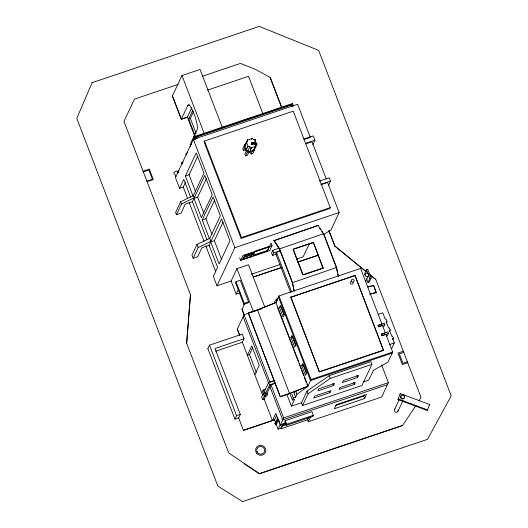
<?xml version="1.0" encoding="UTF-8"?>
<svg xmlns="http://www.w3.org/2000/svg" width="528" height="528" viewBox="0 0 528 528"><rect width="100%" height="100%" fill="white"/><g stroke="black" fill="none" stroke-linecap="round" stroke-linejoin="round"><path stroke-width="0.79" d="M257.017 143.906L255.664 145.081L255.644 146.817L255.479 146.381L251.374 147.761L249.652 152.222L249.48 151.787L253.585 150.401L257.017 143.906L253.75 150.843L253.763 149.688M253.988 143.887L254.456 143.913M415.853 405.623L402.547 425.522L259.354 473.741L228.697 452.912L186.655 343.253L190.469 294.697L123.968 121.427L134.468 99.106L178.108 84.407M186.655 343.253L190.469 294.697M254.47 143.411L254.615 142.903M398.026 399.59L400.277 393.584L429.568 404.481L427.324 410.487L398.026 399.59L398.303 399.003L427.601 409.9L427.324 410.487M191.862 107.653L187.394 117.143L181.302 119.196L172.385 95.957L181.982 75.557L200.072 69.465L222.229 127.228M181.302 119.196L187.823 105.336L189.347 104.821M195.096 135.683L188.668 118.925L192.812 110.121M196.185 133.597L190.344 118.364L193.453 111.758M190.621 143.491L197.149 129.631A13.279 2.653 71.4 0 0 194.08 114.088A13.279 2.653 71.4 0 0 187.823 105.336M178.999 170.808L177.461 171.712L177.969 173.032M183.19 161.898L181.672 162.776L182.18 164.096M187.433 152.889L185.909 153.767L186.417 155.087M191.565 144.104L190.047 144.976L190.555 146.296M193.598 138.864L175.435 177.54L179.566 188.311L183.256 187.07L185.533 182.226M291.667 104.445L194.786 137.069L194.515 137.656L291.397 105.032L291.667 104.445L292.466 106.524M179.566 188.311L183.803 179.315L190.687 197.267M193.116 196.185L185.368 175.989L196.218 152.929L203.966 173.125L193.406 195.558L180.616 201.775L175.606 212.428L176.464 214.672L181.045 213.127L185.262 204.164L192.41 201.755L193.974 198.429L197.663 197.188L206.415 178.589M204.488 141.055L204.079 141.913L241.098 238.399L329.875 208.507L330.284 207.643L293.264 111.157L204.488 141.055L241.501 237.541L241.098 238.399M195.65 191.954L189.05 174.748L197.802 156.149M176.464 214.672L181.474 204.019L194.271 197.802L204.824 175.369L212.216 194.634L201.366 217.694L193.974 198.429M248.523 76.309L207.563 90.103M209.491 238.867L202.224 219.938L213.081 196.871L220.341 215.807L209.741 238.333L196.99 244.457L191.968 255.136L193.149 258.218L197.723 256.681L201.96 247.678L209.108 245.276L210.672 241.949L214.355 240.709L223.106 222.11M281.655 107.461L270.145 77.392L281.648 107.362M212.012 234.597L205.913 218.698L214.665 200.099M245.804 144.388L244.57 144.804L242.781 148.612L243.474 150.427L245.315 149.807L245.916 148.54M251.698 139.465L252.331 138.118L252.457 138.448L247.672 140.065L247.546 139.735L244.292 146.645L247.355 140.732M243.474 150.427L245.269 146.619L244.57 144.804M193.149 258.218L198.172 247.54L210.923 241.415L221.522 218.889L229.97 240.9L219.113 263.96L210.672 241.949M249.652 152.222L247.949 150.757L245.725 150.381L247.955 146.243L246.523 142.507L246.187 142.619L247.652 141.471L247.546 139.735M247.005 148.256L247.955 146.243M245.566 155.872L247.355 152.064L249.203 151.444L247.408 155.252L245.566 155.872L244.867 154.057L246.662 150.249L247.355 152.064M247.949 150.757L249.843 146.731L247.619 146.355M251.242 144.045L251.843 142.263L252.529 144.058L251.856 143.735L251.585 142.573L251.922 142.461L252.45 143.84L251.863 143.675L251.453 144.599L251.79 144.487L251.242 144.045L251.453 144.599M250.424 149.774L251.374 147.761M254.714 140.877L255.341 139.537L253.334 139.465L252.331 138.118M250.991 150.929L250.397 152.196L251.09 154.011L252.938 153.391L254.727 149.582L254.265 148.375M251.09 154.011L252.886 150.203L254.727 149.582M293.542 106.161L292.532 103.521L292.241 104.135L269.676 111.731M209.108 245.276L217.549 267.287L213.319 276.283L216.968 285.793L234.92 247.639L193.387 139.385L297.614 104.287L310.325 137.405L304.92 139.227M239.646 257.783L240.662 260.423L242.986 255.473L272.078 245.678L271.069 243.038L269.405 246.569M216.968 285.793L231.125 281.028L236.94 268.673L248.543 264.766L264.7 306.874M242.761 259.268L243.771 257.123L252.146 254.305L251.222 256.667L242.761 259.268L251.137 256.45L252.146 254.305M244.655 255.242L244.147 256.72L244.741 255.46L253.117 252.641L244.741 255.46M242.847 259.486L243.85 257.347L252.226 254.522M235.99 281.662L235.521 282.645L243.837 304.319L248.081 302.887L248.543 301.904L240.233 280.236L235.99 281.662L244.299 303.336L243.837 304.319M253.031 252.424L252.523 253.902L253.117 252.641M207.86 348.638L209.504 345.134L242.227 334.118L243.995 338.732L242.345 342.23L262.654 395.155M253.103 254.727L254.681 251.368L269.313 246.444L267.59 250.912L252.958 255.836L254.852 251.81L269.478 246.886M240.029 292.842L236.155 294.142L238.234 289.733M312.906 144.56L314.952 140.21L313.295 135.894L303.587 139.161M253.559 255.136L267.419 250.47L269.313 246.444M294.129 291.225L292.294 282.737L279.338 248.959L273.86 240.695L318.153 225.443L323.638 233.706L336.593 267.478L338.58 276.764M244.418 304.194L241.989 309.355L244.345 315.48M272.078 245.678L269.755 250.628L240.662 260.423M278.817 248.285L272.778 250.325L271.531 252.965L272.501 255.493L276.283 254.225M272.501 255.493L273.748 252.853L280.546 250.562M280.817 250.939L276.487 252.397L275.794 253.869L290.644 292.565M306.933 384.107L307.817 386.404L289.456 393.677L280.295 396.759L248.305 312.965L257.459 309.877L275.913 302.425L278.962 295.937L360.598 268.448L381.962 324.126L378.048 325.439L378.569 326.792L382.477 325.472L385.321 332.891M279.338 248.959L323.638 233.706L336.409 267.881L336.593 267.478L292.294 282.737M328.489 185.427L330.528 181.091L329.254 177.771L319.48 181.064M256.37 372.53L249.473 354.559L252.536 348.051M309.408 243.533L303.178 256.766L296.201 259.116M279.444 307.454L280.408 305.395L284.084 314.965L283.114 317.024L279.444 307.454L281.114 306.893L284.222 314.992M318.153 225.443L273.86 240.695M303.653 274.831L322.984 268.323L313.335 242.293L293.231 249.058L303.065 274.692L323.169 267.927L313.335 242.293M382.727 350.645L319.407 371.963L290.75 297.264L354.981 275.398L383.506 350.381L354.981 275.398M254.819 374.741L259.248 365.343L251.777 345.873L247.348 355.271L249.473 354.559M207.874 348.605L234.914 419.146L236.557 415.648L209.504 345.134M276.877 414.889L274.534 419.872L243.428 430.346L238.663 417.859L240.293 414.388L215.015 348.487L243.995 338.732M321.367 184.595L327.617 182.483L339.148 212.54L330.858 230.155L323.123 234.788M243.428 430.346L274.547 419.839L275.847 423.298M265.518 389.209L263.175 390.001L262.495 391.439L264.482 396.614L266.825 395.822L267.505 394.376L267.043 393.169L270.97 384.82L275.596 383.262M263.518 393.261L261.67 397.195L262.64 399.722L264.205 399.194L265.742 395.921M274.012 380.635L268.607 382.457L264.508 391.162L265.478 393.697L267.043 393.169M322.984 268.323L323.169 267.927M290.954 337.458L291.918 335.399L295.634 345.081L294.664 347.14L290.954 337.458L292.624 336.89L296.056 345.827M262.64 399.722L264.488 395.795M265.478 393.697L269.577 384.985L274.989 383.163M264.482 396.614L265.162 395.168L263.175 390.001M244.226 463.716L259.367 473.708L402.547 425.522M280.295 396.759L248.305 312.965M301.732 365.554L302.702 363.502L306.458 373.289L305.488 375.349L301.732 365.554L303.409 364.993L306.583 373.276M274.949 423.601L277.609 417.958M274.969 423.568L275.418 424.816L278.289 418.717L279.715 422.44M276.309 424.512L278.546 419.76M295.178 391.281L294.149 393.479L295.581 397.228L293.35 397.973L292.38 400.039L294.611 399.287L291.364 406.184L301.501 402.772L306.999 391.09L329.274 375.626L370.847 361.627L371.903 364.379L361.957 385.519L302.557 405.524L301.501 402.772M275.418 424.816L276.329 424.479L278.091 429.152L280.012 425.08M286.222 423.172L280.243 425.185L283.668 417.912L388.417 382.635L381.619 364.927M280.85 428.221L282.256 425.245L285.377 424.189M295.581 397.228L296.96 394.297L307.817 386.404M308.662 417.595L307.606 419.839L281.061 428.776L282.467 425.792L285.589 424.743M282.493 424.736L282.704 425.284L283.312 423.997M285.232 420.671L284.684 421.839L286.077 425.469L312.767 416.48L313.315 415.312L311.923 411.682L285.232 420.671L286.625 424.301L286.077 425.469M284.031 423.799L283.529 424.862L285.793 424.103M280.381 396.574L289.542 393.492L307.989 386.034L311.045 379.546L278.962 295.937M302.557 405.524L308.055 393.842L330.33 378.378L371.903 364.379M366.59 278.883L367.996 282.553L369.224 282.137L371.164 278.025L367.785 269.221L366.557 269.636L364.624 273.755L365.185 275.22M319.407 371.963L290.875 296.987M365.785 281.252L368.445 275.596M367.996 282.553L369.937 278.434L366.557 269.636M388.417 382.635L381.652 397.016L308.326 421.707L310.669 416.724M375.824 279.55L369.508 274.428L375.824 279.55L421.04 397.406L418.862 400.858M370.174 294.122L376.213 292.631L373.6 285.404L367.554 286.902M376.213 292.631L373.6 285.404M329.947 392.614L330.878 390.647L314.569 396.139L313.645 398.105L329.947 392.614L329.426 391.235M333.637 385.539L334.613 383.467L318.833 388.78L317.856 390.859L333.637 385.539L332.845 383.48M378.048 325.439L384.305 323.103L384.826 324.449L383.711 326.819M378.569 326.792L384.826 324.449M354.387 384.384L355.311 382.417L339.992 387.578L339.068 389.545L354.387 384.384L353.595 382.318M357.647 377.454L358.624 375.382L343.306 380.543L342.329 382.615L357.647 377.454L356.855 375.395M386.311 323.063L387.011 321.572L385.981 318.879L385.196 319.143L382.76 312.787L378.154 314.338M363.759 381.81L368.755 380.127L373.355 370.352L387.902 362.215L392.674 352.057L385.902 334.396L381.988 335.709L381.414 334.211L387.922 331.789L388.496 333.287L387.38 335.65L386.146 336.065M381.988 335.709L388.496 333.287M389.558 331.531L390.265 330.04L389.407 327.815L388.628 328.079L386.232 321.836L387.011 321.572M335.709 405.524L363.64 396.112L364.267 394.786M364.571 398.534L366.452 394.541L336.184 404.732L334.303 408.725L364.571 398.534L363.64 396.112M392.693 339.702L393.4 338.21L392.575 336.059L391.789 336.323L389.479 330.304L390.265 330.04M391.868 348.15L394.324 342.929L392.614 338.474L393.4 338.21M400 394.165L400.277 393.584M394.515 409.596L399.432 399.142M398 411.233L402.917 400.785M429.297 405.062L429.568 404.481M274.976 303.098L257.374 310.061L248.219 313.15M202.25 76.309L240.445 63.419L255.895 69.604L270.131 77.425M187.407 117.117L181.315 119.163L172.399 95.924M188.668 118.925L190.344 118.364M292.532 103.521L193.703 136.798L194.713 139.438M194.971 136.891L193.413 137.412L194.172 139.392M222.202 127.717L224.539 126.931M240.101 121.691L251.777 117.757M143.081 171.184L149.285 169.092L153.311 179.573L147.101 181.658M143.339 171.857L148.85 169.996L152.394 179.236L146.883 181.091M255.341 139.537L254.899 139.689L256.568 144.052M252.041 142.652L251.506 142.375M251.645 143.187L251.843 142.263M251.678 143.194L251.922 142.461M252.384 143.543L252.193 144.17M245.725 150.381L246.061 150.262L244.629 146.533M254.681 148.078L255.123 147.926M185.368 175.989L189.05 174.748M305.243 143.477L314.952 140.21M305.804 143.807L311.982 141.728L326.344 179.164M202.224 219.938L205.913 218.698M320.753 184.384L330.528 181.091M241.501 237.541L330.284 207.643M234.92 247.639L339.148 212.54M293.047 249.46L313.144 242.689M251.255 274.25L279.932 264.594M281.866 267.419L253.117 277.101L281.853 267.452M318.391 255.123L297.409 262.185L318.377 255.156M244.299 303.336L248.543 301.904M290.75 297.264L354.849 275.675M261.274 308.926L244.075 314.714L237.31 329.096L239.758 335.485M369.937 278.434L371.164 278.025M215.655 351.219L242.345 342.23M381.414 334.211L384.542 333.155M270.772 382.028L274.626 380.728M389.717 344.48L394.324 342.929M319.539 371.686L383.638 350.104M311.045 379.546L392.674 352.057M265.162 395.168L267.505 394.376M392.192 353.093L310.556 380.582L278.48 296.967M403.333 351.252L397.96 353.06L402.376 364.558L407.748 362.749M403.775 352.394L399.32 353.892L402.91 363.257L407.365 361.759M236.557 415.648L240.293 414.388M234.914 419.146L238.663 417.859M387.473 384.641L282.724 419.918L270.026 386.826M281.47 424.38L285.1 423.152M284.156 424.281L285.668 423.773M282.704 425.284L285.74 424.268M286.625 424.301L313.315 415.312M278.091 429.152L280.87 428.195L281.061 428.776M368.227 286.895L373.514 285.589M369.501 294.129L376.299 292.446M178.352 172.036L176.524 171.026L174.2 172.333L173.785 173.177L175.091 174.57C176.174 175.712 174.28 175.963 175.969 176.576M249.843 146.731L251.539 148.203M252.45 143.84L252.014 143.081M252.193 143.623L252.529 144.058M319.651 228.386L320.496 229.654M321.763 231.561L322.608 232.835M274.045 240.299L279.523 248.563L292.486 282.335L294.307 290.849M378.18 325.162L378.701 326.515M381.546 333.934L382.12 335.432M291.397 105.032L291.925 106.412M248.536 76.276L263.003 114.041M293.337 250.213L302.59 274.342M251.585 142.573L252.12 143.953M253.585 150.401L253.75 150.843M245.777 144.085L245.652 143.755L245.725 144.916M329.274 375.626L330.33 378.378M276.487 252.397L291.628 291.852M272.778 250.325L273.748 252.853M267.419 250.47L267.59 250.912M275.913 302.425L307.989 386.034M277.504 307.395L298.399 361.858M298.987 363.396L301.046 368.762M301.633 370.3L303.699 375.665M304.286 377.203L306.346 382.569M254.681 251.368L254.852 251.81M306.999 391.09L308.055 393.842M181.982 75.557L204.145 133.313M307.619 419.806L308.326 421.707M295.812 391.301L296.96 394.297M187.394 117.143L194.674 136.125M194.786 137.069L195.584 139.148M291.878 394.139L293.35 397.973M289.733 393.136L292.38 400.039M257.459 309.877L289.542 393.492M286.717 394.06L291.364 406.184M190.245 144.547L190.753 145.867M236.94 268.673L253.394 311.553M186.113 153.338L186.622 154.658M242.009 309.322L269.999 382.285M270.97 384.82L283.668 417.912M231.125 281.028L236.155 294.142M197.663 197.188L203.914 213.49M214.355 240.709L221.635 259.684M268.607 382.457L269.577 384.985M243.131 316.721L268.468 382.76M181.87 162.347L182.378 163.667M282.256 425.245L282.467 425.792M193.406 195.558L194.271 197.802M209.741 238.333L210.923 241.415M280.243 425.185L275.755 413.477L272.408 420.585L264.205 399.194M192.41 201.755L207.049 239.903M177.679 171.257L178.187 172.577M183.256 187.07L187.658 198.548M189.123 202.369L204.092 241.382M205.854 245.975L215.827 271.979M237.323 329.063L239.778 335.458M180.616 201.775L181.474 204.019M196.99 244.457L198.172 247.54M336.574 268.653L337.405 272.514M337.735 274.058L338.072 275.603M274.527 303.547A5.049 4.844 25.2 0 1 277.741 298.597M276.124 302.333A3.729 3.577 25.2 0 1 277.55 300.003M404.29 396.541A1.927 1.848 25.2 0 1 403.016 398.944A1.927 1.848 25.2 0 1 400.627 397.426A1.927 1.848 25.2 0 1 402.31 395.287M368.491 274.263A1.802 1.729 25.2 0 1 366.676 276.56A1.802 1.729 25.2 0 1 365.251 273.926A1.802 1.729 25.2 0 1 368.267 273.854M353.047 282.295A1.445 1.386 25.2 0 1 352.097 284.104A1.445 1.386 25.2 0 1 350.302 282.962A1.445 1.386 25.2 0 1 351.562 281.351M398.026 409.84A1.927 1.848 25.2 0 1 397.069 412.144A1.927 1.848 25.2 0 1 394.601 411.338A1.927 1.848 25.2 0 1 395.129 408.896M196.205 138.963A0.964 0.924 25.2 0 1 195.169 137.854A0.964 0.924 25.2 0 1 196.508 137.201A0.964 0.924 25.2 0 1 196.852 138.646M254.232 143.365L254.701 143.458L254.232 143.365M92.103 82.691L76.804 118.404L217.859 486.077L242.603 501.6L427.528 439.329L451.196 395.828L318.668 50.378L259.274 26.4L92.103 82.691M334.858 246.074L366.359 271.854L334.858 246.074L328.937 230.696L334.858 246.074M400.904 397.34A1.927 1.848 25.2 0 0 404.171 397.967A1.927 1.848 25.2 0 0 402.996 394.918A1.927 1.848 25.2 0 0 400.904 397.34M256.549 453.103A5.168 4.963 25.2 0 0 265.399 452.522A5.168 4.963 25.2 0 0 260.205 445.328A5.168 4.963 25.2 0 0 256.549 453.103M351.338 281.14A1.445 1.386 25.2 0 0 353.786 281.602A1.445 1.386 25.2 0 0 352.909 279.319A1.445 1.386 25.2 0 0 351.338 281.14M257.03 451.559A3.967 3.808 25.2 0 0 263.769 452.846A3.967 3.808 25.2 0 0 261.353 446.556A3.967 3.808 25.2 0 0 257.03 451.559M253.46 143.603A1.168 1.122 25.2 0 0 255.446 143.986A1.168 1.122 25.2 0 0 254.734 142.124A1.168 1.122 25.2 0 0 253.46 143.603M253.691 143.807A1.063 1.016 25.2 0 0 255.506 143.689A1.063 1.016 25.2 0 0 254.443 142.217A1.063 1.016 25.2 0 0 253.691 143.807"/></g></svg>
